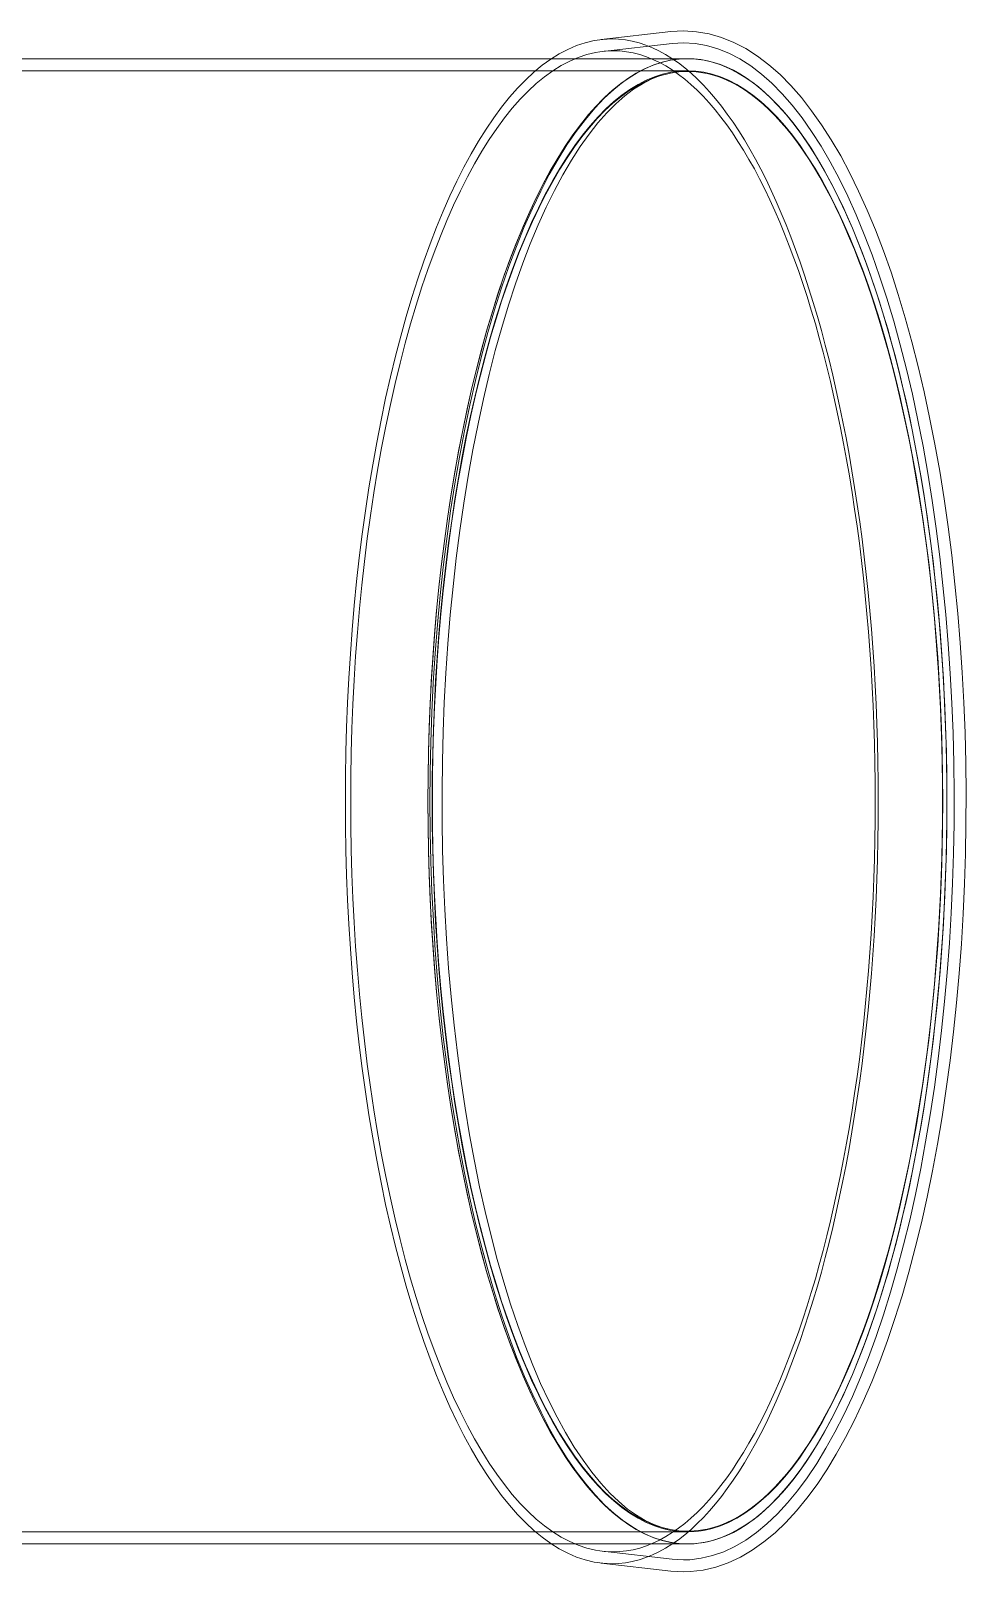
# Model space of a CAD drawing. Header units: millimetres. Extents: x 2179 to 48742, y 3478 to 161002.
# Drawn here: x 38340.3 to 38402.7, y 125977.2 to 126080.4 of the extents above; entities that cross this region are included whole.
import ezdxf

# ---------------------------------------------------------------- set-up
doc = ezdxf.new("R2010")
doc.units = ezdxf.units.MM
doc.layers.add('A-GENM-1', color=7, linetype='Continuous', lineweight=9, true_color=0x646464)

msp = doc.modelspace()

# ---------------------------------------------------------------- linework, layer by layer
at = {"layer": 'A-GENM-1'}
for p, q in [((38383.01, 126080.39), (38378.36, 126079.86)), ((38383.85, 126080.43), (38383.01, 126080.39)), ((38383.1, 126079.59), (38378.45, 126079.07)), ((38383.85, 126079.63), (38383.1, 126079.59)), ((38384.11, 126078.57), (38351.49, 126078.57)), ((38384.11, 126077.77), (38351.49, 126077.77)), ((38351.49, 125980.24), (38384.11, 125980.24)), ((38351.49, 125979.44), (38384.11, 125979.44)), ((38378.36, 125978.15), (38383.01, 125977.63)), ((38378.45, 125978.95), (38383.1, 125978.42)), ((38383.85, 125978.38), (38383.1, 125978.42)), ((38383.85, 125977.58), (38383.01, 125977.63))]:
    msp.add_line(p, q, dxfattribs=at)
at = {"layer": 'A-GENM-1', "flags": 128}
for points in [[(38383.85, 126080.43), (38384.71, 126080.38), (38385.56, 126080.24), (38386.39, 126080), (38387.21, 126079.67), (38388.01, 126079.25), (38388.79, 126078.75), (38389.55, 126078.17), (38390.3, 126077.52), (38391.02, 126076.79), (38391.72, 126075.99), (38392.4, 126075.11), (38393.06, 126074.17), (38393.71, 126073.16), (38394.34, 126072.09), (38394.95, 126070.94), (38395.54, 126069.74), (38396.11, 126068.47), (38396.66, 126067.15), (38397.19, 126065.76), (38397.7, 126064.32), (38398.18, 126062.83), (38398.65, 126061.28), (38399.09, 126059.69), (38399.51, 126058.04), (38399.91, 126056.35), (38400.28, 126054.62), (38400.62, 126052.85), (38400.95, 126051.05), (38401.24, 126049.2), (38401.51, 126047.33), (38401.75, 126045.43), (38401.97, 126043.5), (38402.16, 126041.55), (38402.32, 126039.58), (38402.46, 126037.6), (38402.56, 126035.6), (38402.64, 126033.59), (38402.69, 126031.57), (38402.71, 126029.55), (38402.7, 126027.53), (38402.67, 126025.51), (38402.61, 126023.5), (38402.52, 126021.49), (38402.4, 126019.5), (38402.25, 126017.52), (38402.08, 126015.56), (38401.87, 126013.62), (38401.65, 126011.71), (38401.39, 126009.82), (38401.11, 126007.96), (38400.8, 126006.13), (38400.47, 126004.34), (38400.11, 126002.59), (38399.73, 126000.88), (38399.32, 125999.21), (38398.89, 125997.59), (38398.44, 125996.01), (38397.96, 125994.49), (38397.46, 125993.02), (38396.95, 125991.61), (38396.41, 125990.25), (38395.85, 125988.95), (38395.27, 125987.71), (38394.67, 125986.54), (38394.05, 125985.43), (38393.42, 125984.38), (38392.76, 125983.4), (38392.09, 125982.49), (38391.4, 125981.65), (38390.69, 125980.88), (38389.96, 125980.19), (38389.21, 125979.57), (38388.44, 125979.02), (38387.65, 125978.56), (38386.84, 125978.18), (38386.01, 125977.89), (38385.17, 125977.7), (38384.31, 125977.6), (38383.85, 125977.58)], [(38383.85, 126079.63), (38384.62, 126079.59), (38385.38, 126079.46), (38386.13, 126079.24), (38386.88, 126078.94), (38387.61, 126078.56), (38388.34, 126078.1), (38389.05, 126077.55), (38389.74, 126076.94), (38390.43, 126076.24), (38391.1, 126075.48), (38391.76, 126074.64), (38392.4, 126073.73), (38393.03, 126072.74), (38393.64, 126071.7), (38394.23, 126070.58), (38394.81, 126069.4), (38395.37, 126068.16), (38395.91, 126066.85), (38396.44, 126065.49), (38396.94, 126064.07), (38397.42, 126062.59), (38397.88, 126061.06), (38398.32, 126059.48), (38398.73, 126057.85), (38399.13, 126056.18), (38399.49, 126054.46), (38399.84, 126052.71), (38400.16, 126050.91), (38400.45, 126049.08), (38400.72, 126047.22), (38400.96, 126045.33), (38401.17, 126043.42), (38401.36, 126041.48), (38401.52, 126039.52), (38401.66, 126037.55), (38401.76, 126035.56), (38401.84, 126033.56), (38401.89, 126031.56), (38401.91, 126029.55), (38401.91, 126027.54), (38401.87, 126025.53), (38401.81, 126023.53), (38401.72, 126021.54), (38401.6, 126019.55), (38401.45, 126017.59), (38401.28, 126015.64), (38401.08, 126013.71), (38400.85, 126011.81), (38400.6, 126009.93), (38400.32, 126008.09), (38400.01, 126006.27), (38399.68, 126004.5), (38399.33, 126002.76), (38398.95, 126001.06), (38398.54, 125999.41), (38398.12, 125997.8), (38397.67, 125996.24), (38397.2, 125994.74), (38396.71, 125993.29), (38396.2, 125991.89), (38395.67, 125990.55), (38395.12, 125989.28), (38394.55, 125988.06), (38393.96, 125986.91), (38393.36, 125985.83), (38392.74, 125984.81), (38392.11, 125983.86), (38391.46, 125982.98), (38390.79, 125982.18), (38390.12, 125981.44), (38389.42, 125980.78), (38388.72, 125980.2), (38388, 125979.7), (38387.27, 125979.27), (38386.53, 125978.92), (38385.78, 125978.66), (38385.03, 125978.48), (38384.26, 125978.39), (38383.85, 125978.38)], [(38336.92, 126078.57), (38340.89, 126078.57), (38344.93, 126078.57), (38349.05, 126078.57), (38351.49, 126078.57)], [(38336.92, 126077.77), (38340.89, 126077.77), (38344.93, 126077.77), (38349.05, 126077.77), (38351.49, 126077.77)], [(38380.5, 125980.53), (38379.86, 125980.96), (38379.22, 125981.47), (38378.58, 125982.05), (38377.95, 125982.72), (38377.32, 125983.45), (38376.7, 125984.26), (38376.09, 125985.15), (38375.49, 125986.11), (38374.91, 125987.13), (38374.34, 125988.23), (38373.78, 125989.39), (38373.24, 125990.62), (38372.71, 125991.91), (38372.21, 125993.26), (38371.72, 125994.67), (38371.25, 125996.14), (38370.8, 125997.66), (38370.38, 125999.23), (38369.97, 126000.84), (38369.59, 126002.51), (38369.23, 126004.21), (38368.9, 126005.96), (38368.59, 126007.74), (38368.3, 126009.56), (38368.05, 126011.41), (38367.81, 126013.29), (38367.61, 126015.19), (38367.43, 126017.12), (38367.27, 126019.07), (38367.15, 126021.03), (38367.05, 126023), (38366.98, 126024.99), (38366.94, 126026.98), (38366.92, 126028.97), (38366.94, 126030.96), (38366.98, 126032.96), (38367.05, 126034.94), (38367.14, 126036.91), (38367.27, 126038.88), (38367.42, 126040.82), (38367.6, 126042.75), (38367.8, 126044.65), (38368.04, 126046.53), (38368.29, 126048.39), (38368.58, 126050.2), (38368.89, 126051.99), (38369.22, 126053.74), (38369.58, 126055.45), (38369.96, 126057.11), (38370.36, 126058.73), (38370.79, 126060.3), (38371.23, 126061.82), (38371.7, 126063.29), (38372.19, 126064.7), (38372.69, 126066.05), (38373.22, 126067.35), (38373.76, 126068.58), (38374.32, 126069.74), (38374.89, 126070.84), (38375.47, 126071.87), (38376.07, 126072.83), (38376.68, 126073.72), (38377.3, 126074.53), (38377.92, 126075.27), (38378.56, 126075.94), (38379.19, 126076.52), (38379.83, 126077.04), (38380.48, 126077.47), (38380.5, 126077.48)], [(38382.8, 126077.58), (38382.24, 126077.43), (38381.68, 126077.21), (38381.1, 126076.91), (38380.52, 126076.54), (38379.93, 126076.1), (38379.33, 126075.57), (38378.73, 126074.97), (38378.14, 126074.3), (38377.54, 126073.54), (38376.95, 126072.71), (38376.37, 126071.81), (38375.79, 126070.83), (38375.23, 126069.78), (38374.68, 126068.66), (38374.14, 126067.48), (38373.62, 126066.23), (38373.12, 126064.92), (38372.63, 126063.55), (38372.16, 126062.12), (38371.71, 126060.63), (38371.28, 126059.1), (38370.88, 126057.51), (38370.49, 126055.87), (38370.13, 126054.2), (38369.79, 126052.48), (38369.47, 126050.72), (38369.18, 126048.92), (38368.92, 126047.09), (38368.68, 126045.24), (38368.47, 126043.35), (38368.28, 126041.45), (38368.12, 126039.52), (38367.98, 126037.57), (38367.88, 126035.61), (38367.8, 126033.64), (38367.75, 126031.67), (38367.73, 126029.68), (38367.73, 126027.7), (38367.76, 126025.72), (38367.82, 126023.75), (38367.91, 126021.78), (38368.02, 126019.82), (38368.17, 126017.88), (38368.33, 126015.96), (38368.53, 126014.06), (38368.75, 126012.19), (38369, 126010.34), (38369.27, 126008.52), (38369.57, 126006.74), (38369.89, 126004.99), (38370.24, 126003.28), (38370.61, 126001.62), (38371, 126000), (38371.42, 125998.43), (38371.85, 125996.91), (38372.31, 125995.44), (38372.78, 125994.03), (38373.28, 125992.68), (38373.79, 125991.38), (38374.31, 125990.15), (38374.85, 125988.99), (38375.41, 125987.9), (38375.97, 125986.87), (38376.55, 125985.91), (38377.14, 125985.03), (38377.73, 125984.23), (38378.32, 125983.49), (38378.92, 125982.84), (38379.52, 125982.27), (38380.12, 125981.77), (38380.71, 125981.35), (38381.29, 125981), (38381.86, 125980.73), (38382.42, 125980.53), (38382.8, 125980.43)], [(38351.49, 125980.24), (38347.33, 125980.24), (38343.24, 125980.24), (38339.23, 125980.24)], [(38351.49, 125979.44), (38347.33, 125979.44), (38343.24, 125979.44), (38339.23, 125979.44)]]:
    msp.add_lwpolyline(points, dxfattribs=at)
at = {"layer": 'A-GENM-1'}
for centre, major_axis, start_param, end_param in [((38379.06, 126029.01), (0, 50.89), 0, 3.141593), ((38379.06, 126029.01), (0, 50.89), 3.141593, 6.283185), ((38379.14, 126029.01), (0, 50.1), 0, 3.141593), ((38384.11, 126029.01), (0, 49.57), 0, 3.141593), ((38384.11, 126029.01), (0, 49.57), 4.712389, 7.853982), ((38379.14, 126029.01), (0, 50.1), 3.141593, 6.283185), ((38384.11, 126029.01), (0, 49.57), 3.141593, 6.283185), ((38384.11, 126029.01), (0, 48.77), 4.712389, 7.853982), ((38384.11, 126029.01), (0, 48.72), 0, 3.141593), ((38384.11, 126029.01), (0, 48.72), 3.141593, 6.283185), ((38384.11, 126029.01), (0, 49.57), 1.570796, 4.712389), ((38384.11, 126029.01), (0, 48.77), 1.570796, 4.712389)]:
    msp.add_ellipse(centre, major_axis=major_axis, ratio=0.349468, start_param=start_param, end_param=end_param, dxfattribs=at)

doc.saveas('drawing.dxf')
